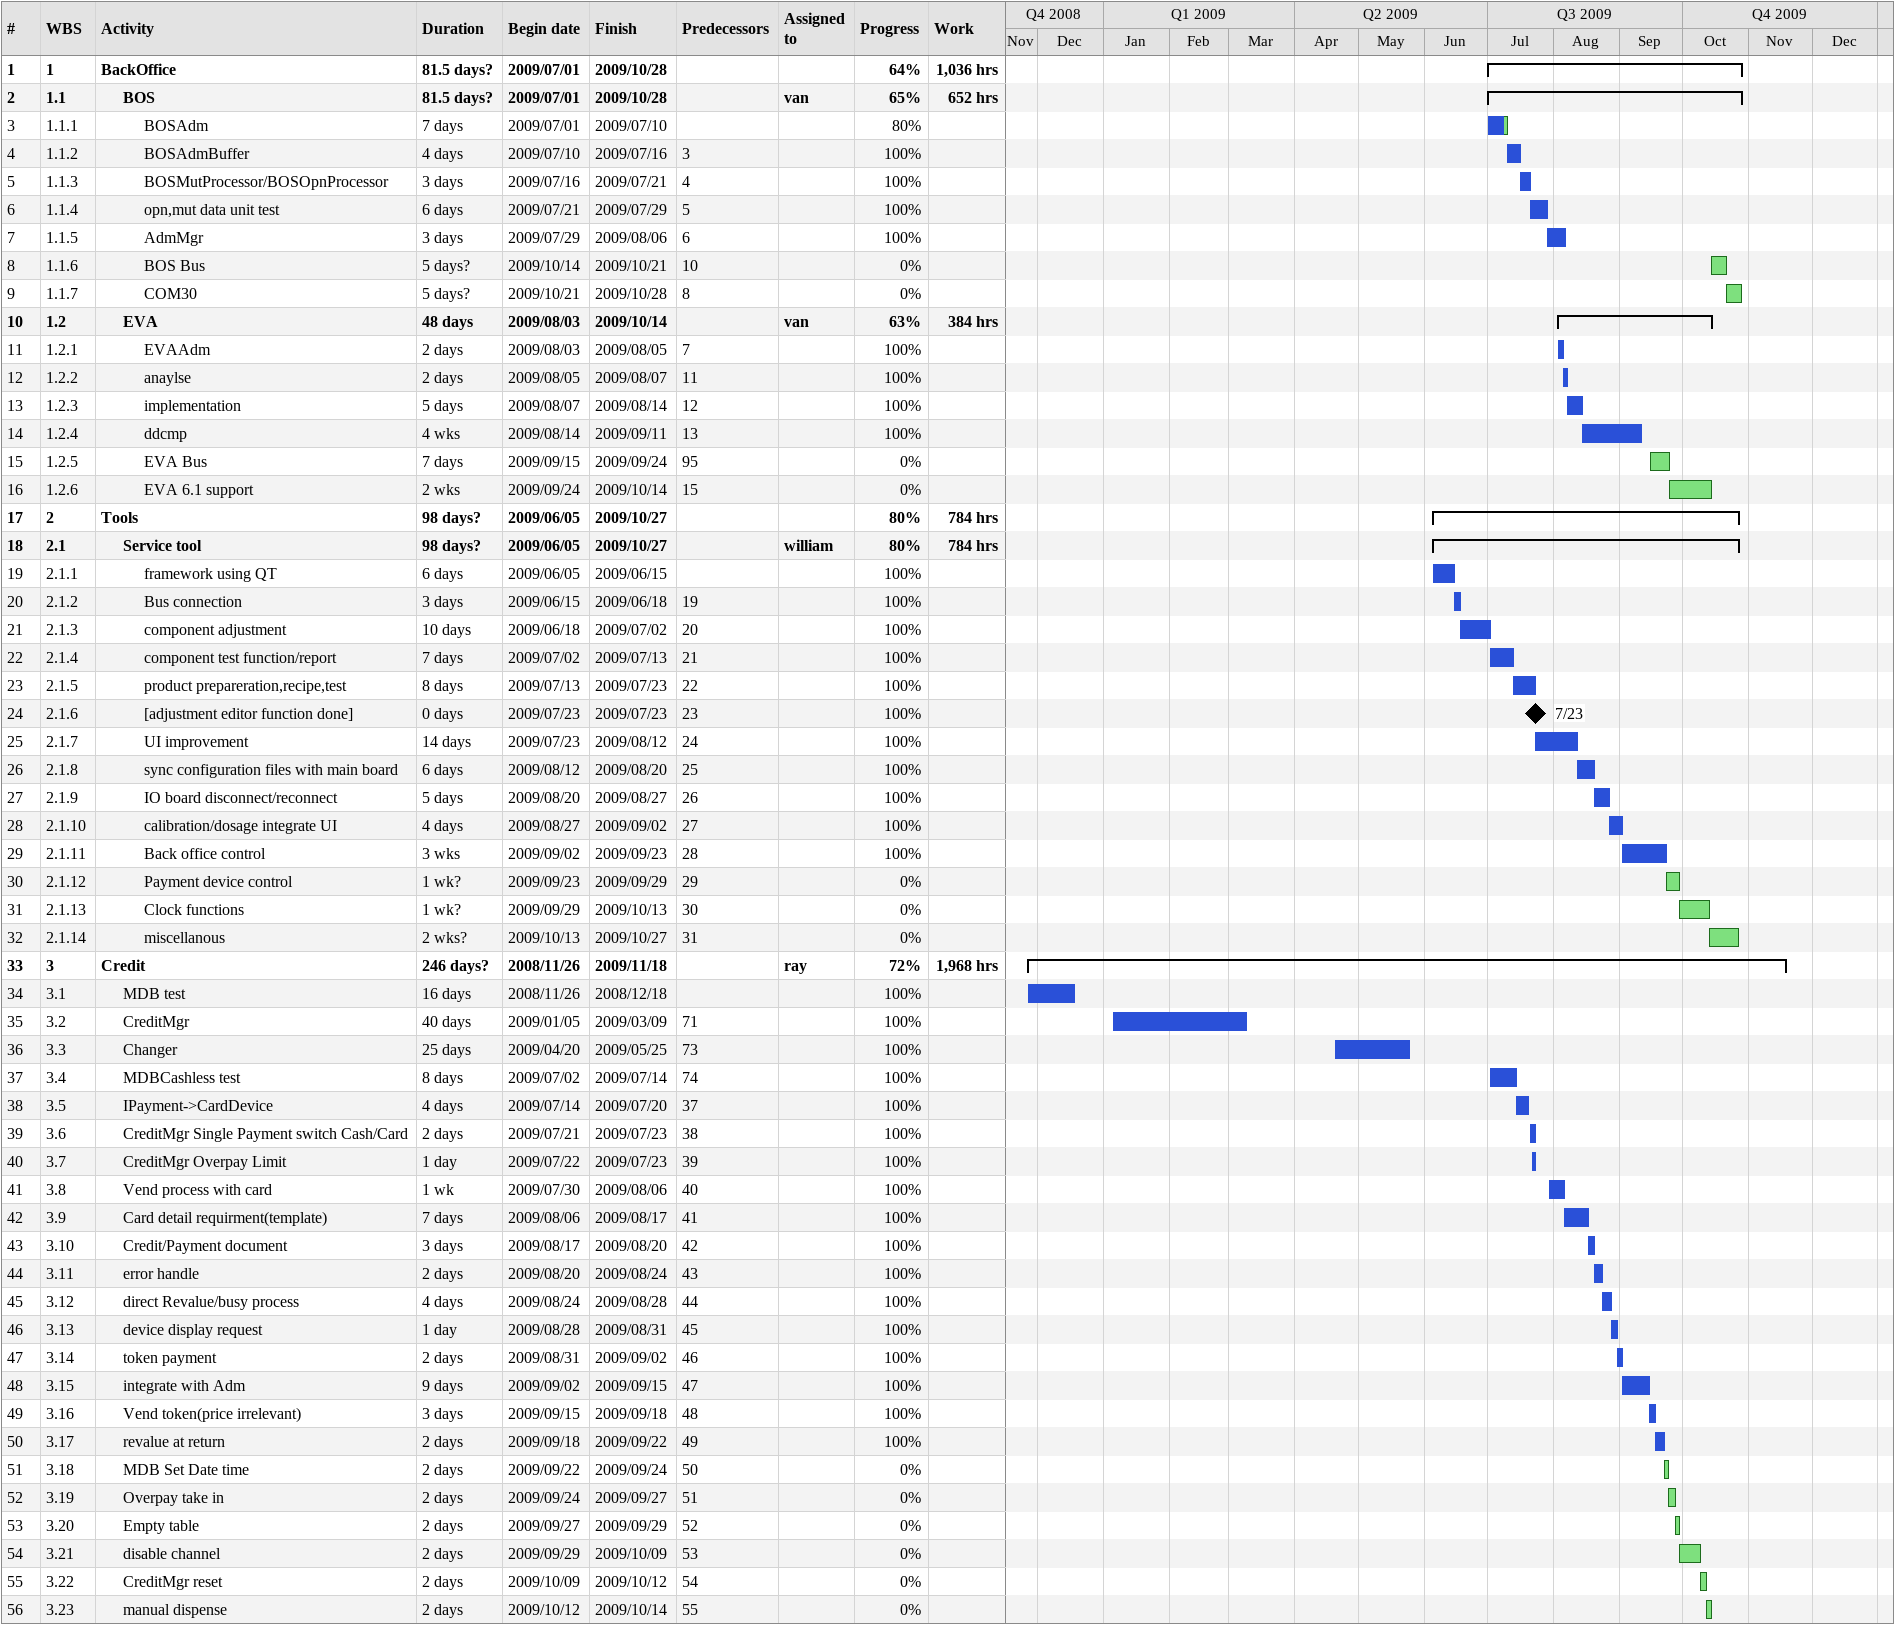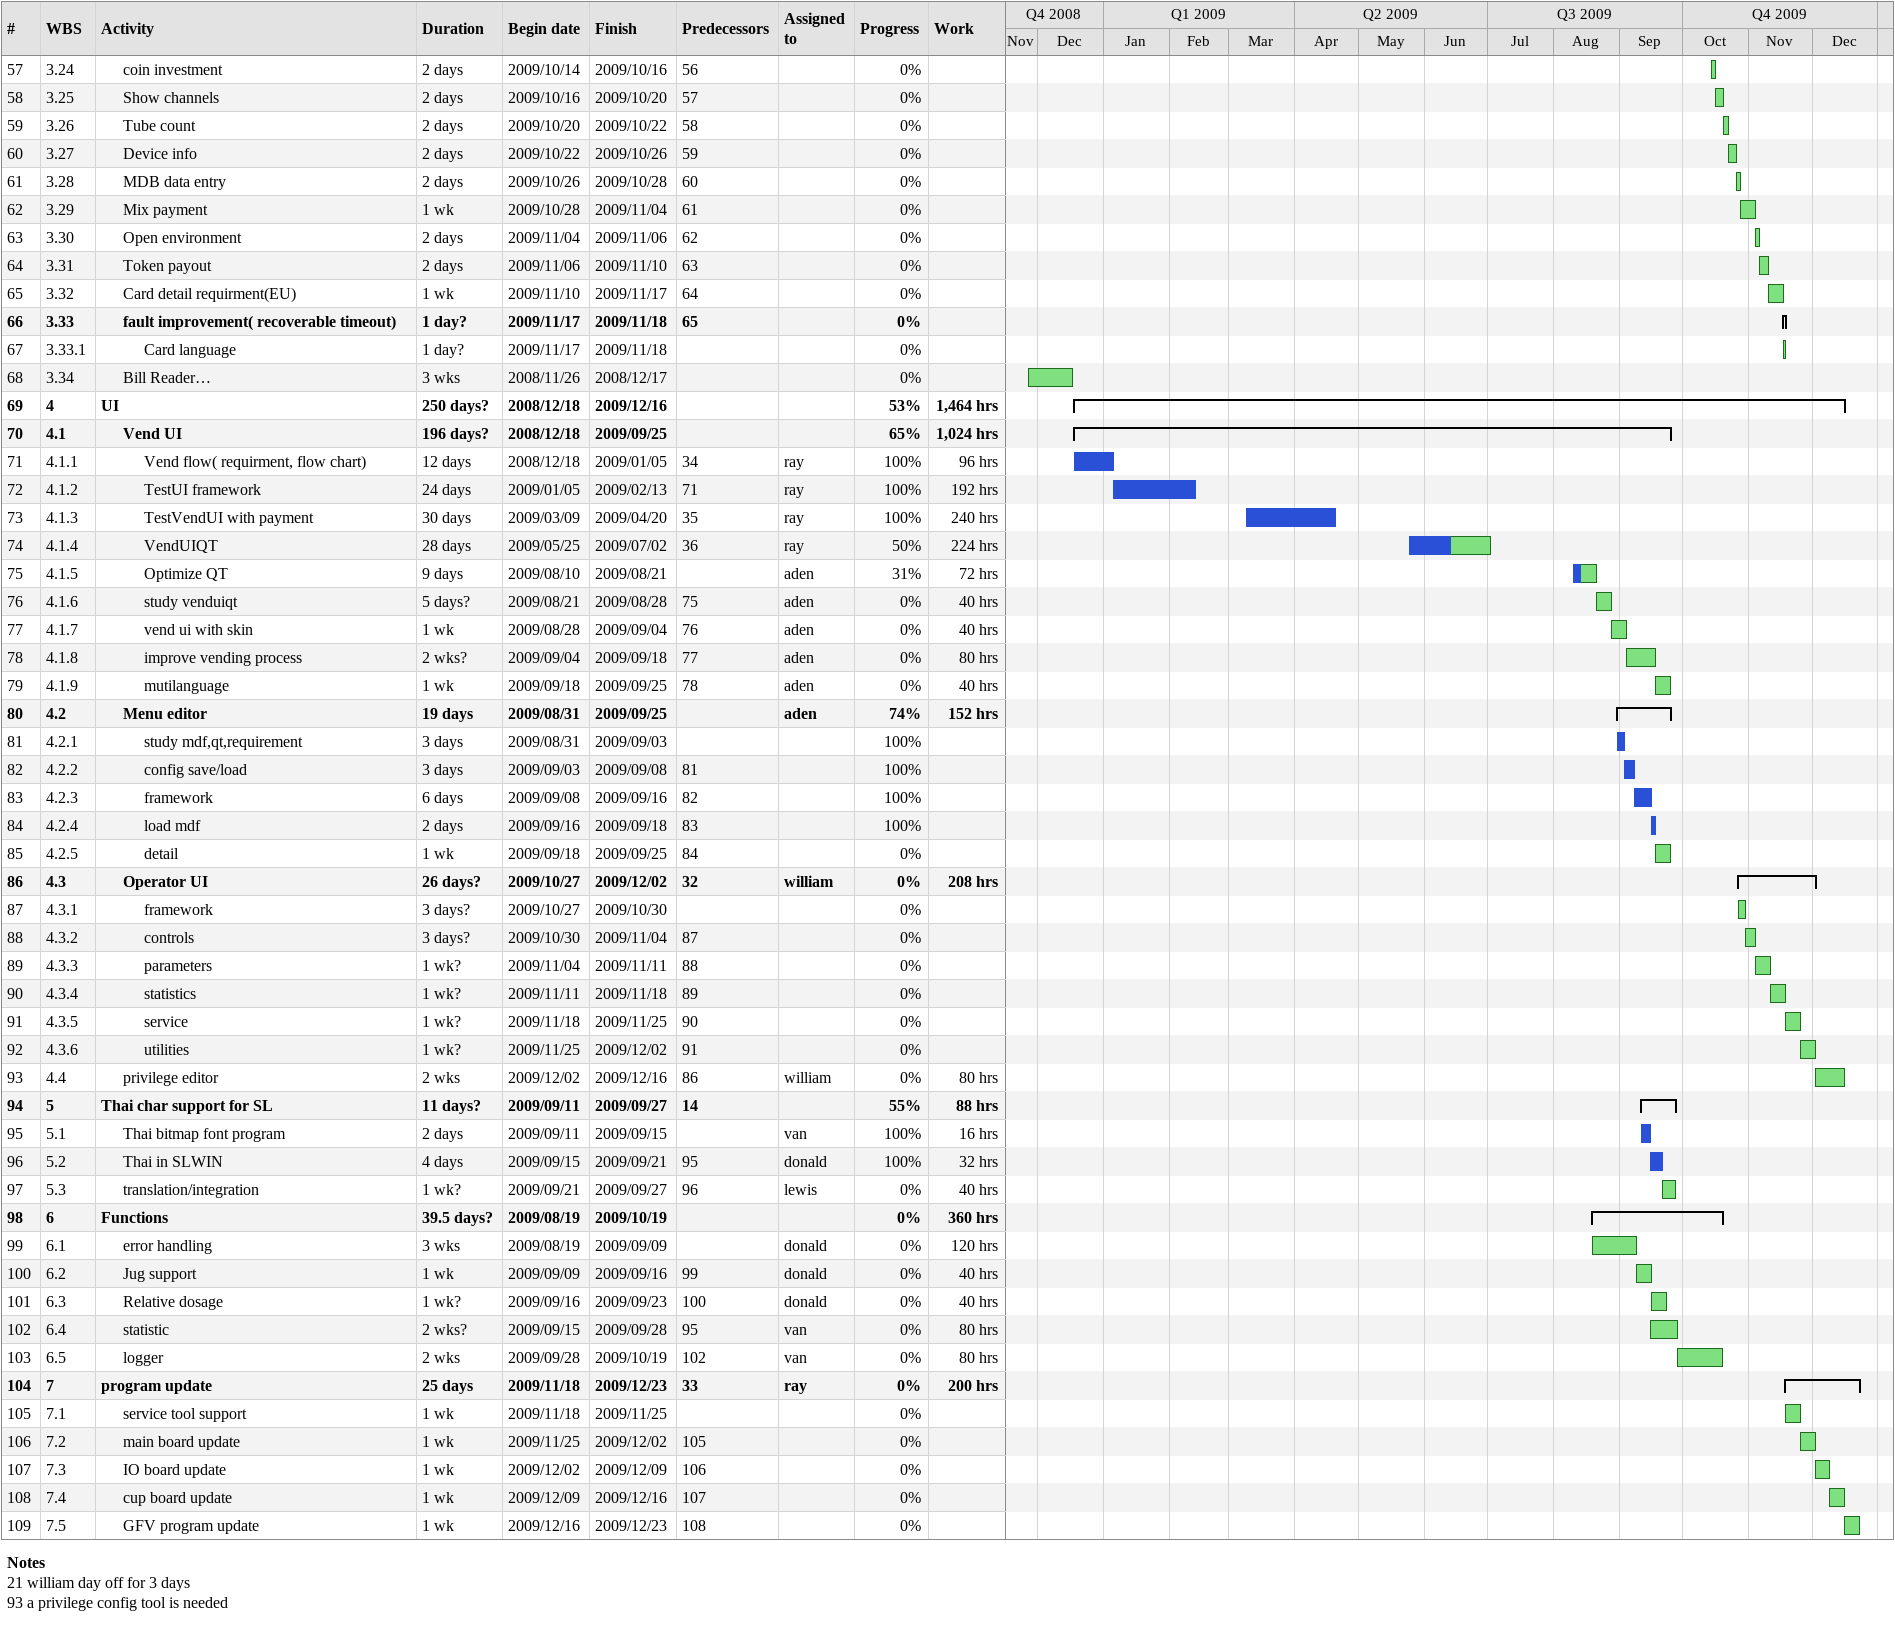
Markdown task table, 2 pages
| ID | WBS | Task | Duration | Start | Finish | Predecessors | Resources | % complete | Work (h) |
|---|---|---|---|---|---|---|---|---|---|
| 1 | 1 | **BackOffice** | 81.5d? | 2009-07-01 | 2009-10-28 |  |  | 64 | 1036 |
| 2 | 1.1 | **BOS** | 81.5d? | 2009-07-01 | 2009-10-28 |  | van | 65 | 652 |
| 3 | 1.1.1 | BOSAdm | 7d | 2009-07-01 | 2009-07-10 |  |  | 80 |  |
| 4 | 1.1.2 | BOSAdmBuffer | 4d | 2009-07-10 | 2009-07-16 | 3 |  | 100 |  |
| 5 | 1.1.3 | BOSMutProcessor/BOSOpnProcessor | 3d | 2009-07-16 | 2009-07-21 | 4 |  | 100 |  |
| 6 | 1.1.4 | opn,mut data unit test | 6d | 2009-07-21 | 2009-07-29 | 5 |  | 100 |  |
| 7 | 1.1.5 | AdmMgr | 3d | 2009-07-29 | 2009-08-06 | 6 |  | 100 |  |
| 8 | 1.1.6 | BOS Bus | 5d? | 2009-10-14 | 2009-10-21 | 10 |  | 0 |  |
| 9 | 1.1.7 | COM30 | 5d? | 2009-10-21 | 2009-10-28 | 8 |  | 0 |  |
| 10 | 1.2 | **EVA** | 48d | 2009-08-03 | 2009-10-14 |  | van | 63 | 384 |
| 11 | 1.2.1 | EVAAdm | 2d | 2009-08-03 | 2009-08-05 | 7 |  | 100 |  |
| 12 | 1.2.2 | anaylse | 2d | 2009-08-05 | 2009-08-07 | 11 |  | 100 |  |
| 13 | 1.2.3 | implementation | 5d | 2009-08-07 | 2009-08-14 | 12 |  | 100 |  |
| 14 | 1.2.4 | ddcmp | 4w | 2009-08-14 | 2009-09-11 | 13 |  | 100 |  |
| 15 | 1.2.5 | EVA Bus | 7d | 2009-09-15 | 2009-09-24 | 95 |  | 0 |  |
| 16 | 1.2.6 | EVA 6.1 support | 2w | 2009-09-24 | 2009-10-14 | 15 |  | 0 |  |
| 17 | 2 | **Tools** | 98d? | 2009-06-05 | 2009-10-27 |  |  | 80 | 784 |
| 18 | 2.1 | **Service tool** | 98d? | 2009-06-05 | 2009-10-27 |  | william | 80 | 784 |
| 19 | 2.1.1 | framework using QT | 6d | 2009-06-05 | 2009-06-15 |  |  | 100 |  |
| 20 | 2.1.2 | Bus connection | 3d | 2009-06-15 | 2009-06-18 | 19 |  | 100 |  |
| 21 | 2.1.3 | component adjustment | 10d | 2009-06-18 | 2009-07-02 | 20 |  | 100 |  |
| 22 | 2.1.4 | component test function/report | 7d | 2009-07-02 | 2009-07-13 | 21 |  | 100 |  |
| 23 | 2.1.5 | product prepareration,recipe,test | 8d | 2009-07-13 | 2009-07-23 | 22 |  | 100 |  |
| 24 | 2.1.6 | [adjustment editor function done] | 0d | 2009-07-23 | 2009-07-23 | 23 |  | 100 |  |
| 25 | 2.1.7 | UI improvement | 14d | 2009-07-23 | 2009-08-12 | 24 |  | 100 |  |
| 26 | 2.1.8 | sync configuration files with main board | 6d | 2009-08-12 | 2009-08-20 | 25 |  | 100 |  |
| 27 | 2.1.9 | IO board disconnect/reconnect | 5d | 2009-08-20 | 2009-08-27 | 26 |  | 100 |  |
| 28 | 2.1.10 | calibration/dosage integrate UI | 4d | 2009-08-27 | 2009-09-02 | 27 |  | 100 |  |
| 29 | 2.1.11 | Back office control | 3w | 2009-09-02 | 2009-09-23 | 28 |  | 100 |  |
| 30 | 2.1.12 | Payment device control | 1w? | 2009-09-23 | 2009-09-29 | 29 |  | 0 |  |
| 31 | 2.1.13 | Clock functions | 1w? | 2009-09-29 | 2009-10-13 | 30 |  | 0 |  |
| 32 | 2.1.14 | miscellanous | 2w? | 2009-10-13 | 2009-10-27 | 31 |  | 0 |  |
| 33 | 3 | **Credit** | 246d? | 2008-11-26 | 2009-11-18 |  | ray | 72 | 1968 |
| 34 | 3.1 | MDB test | 16d | 2008-11-26 | 2008-12-18 |  |  | 100 |  |
| 35 | 3.2 | CreditMgr | 40d | 2009-01-05 | 2009-03-09 | 71 |  | 100 |  |
| 36 | 3.3 | Changer | 25d | 2009-04-20 | 2009-05-25 | 73 |  | 100 |  |
| 37 | 3.4 | MDBCashless test | 8d | 2009-07-02 | 2009-07-14 | 74 |  | 100 |  |
| 38 | 3.5 | IPayment->CardDevice | 4d | 2009-07-14 | 2009-07-20 | 37 |  | 100 |  |
| 39 | 3.6 | CreditMgr Single Payment switch Cash/Card | 2d | 2009-07-21 | 2009-07-23 | 38 |  | 100 |  |
| 40 | 3.7 | CreditMgr Overpay Limit | 1d | 2009-07-22 | 2009-07-23 | 39 |  | 100 |  |
| 41 | 3.8 | Vend process with card | 1w | 2009-07-30 | 2009-08-06 | 40 |  | 100 |  |
| 42 | 3.9 | Card detail requirment(template) | 7d | 2009-08-06 | 2009-08-17 | 41 |  | 100 |  |
| 43 | 3.10 | Credit/Payment document | 3d | 2009-08-17 | 2009-08-20 | 42 |  | 100 |  |
| 44 | 3.11 | error handle | 2d | 2009-08-20 | 2009-08-24 | 43 |  | 100 |  |
| 45 | 3.12 | direct Revalue/busy process | 4d | 2009-08-24 | 2009-08-28 | 44 |  | 100 |  |
| 46 | 3.13 | device display request | 1d | 2009-08-28 | 2009-08-31 | 45 |  | 100 |  |
| 47 | 3.14 | token payment | 2d | 2009-08-31 | 2009-09-02 | 46 |  | 100 |  |
| 48 | 3.15 | integrate with Adm | 9d | 2009-09-02 | 2009-09-15 | 47 |  | 100 |  |
| 49 | 3.16 | Vend token(price irrelevant) | 3d | 2009-09-15 | 2009-09-18 | 48 |  | 100 |  |
| 50 | 3.17 | revalue at return | 2d | 2009-09-18 | 2009-09-22 | 49 |  | 100 |  |
| 51 | 3.18 | MDB Set Date time | 2d | 2009-09-22 | 2009-09-24 | 50 |  | 0 |  |
| 52 | 3.19 | Overpay take in | 2d | 2009-09-24 | 2009-09-27 | 51 |  | 0 |  |
| 53 | 3.20 | Empty table | 2d | 2009-09-27 | 2009-09-29 | 52 |  | 0 |  |
| 54 | 3.21 | disable channel | 2d | 2009-09-29 | 2009-10-09 | 53 |  | 0 |  |
| 55 | 3.22 | CreditMgr reset | 2d | 2009-10-09 | 2009-10-12 | 54 |  | 0 |  |
| 56 | 3.23 | manual dispense | 2d | 2009-10-12 | 2009-10-14 | 55 |  | 0 |  |
| 57 | 3.24 | coin investment | 2d | 2009-10-14 | 2009-10-16 | 56 |  | 0 |  |
| 58 | 3.25 | Show channels | 2d | 2009-10-16 | 2009-10-20 | 57 |  | 0 |  |
| 59 | 3.26 | Tube count | 2d | 2009-10-20 | 2009-10-22 | 58 |  | 0 |  |
| 60 | 3.27 | Device info | 2d | 2009-10-22 | 2009-10-26 | 59 |  | 0 |  |
| 61 | 3.28 | MDB data entry | 2d | 2009-10-26 | 2009-10-28 | 60 |  | 0 |  |
| 62 | 3.29 | Mix payment | 1w | 2009-10-28 | 2009-11-04 | 61 |  | 0 |  |
| 63 | 3.30 | Open environment | 2d | 2009-11-04 | 2009-11-06 | 62 |  | 0 |  |
| 64 | 3.31 | Token payout | 2d | 2009-11-06 | 2009-11-10 | 63 |  | 0 |  |
| 65 | 3.32 | Card detail requirment(EU) | 1w | 2009-11-10 | 2009-11-17 | 64 |  | 0 |  |
| 66 | 3.33 | **fault improvement( recoverable timeout)** | 1d? | 2009-11-17 | 2009-11-18 | 65 |  | 0 |  |
| 67 | 3.33.1 | Card language | 1d? | 2009-11-17 | 2009-11-18 |  |  | 0 |  |
| 68 | 3.34 | Bill Reader… | 3w | 2008-11-26 | 2008-12-17 |  |  | 0 |  |
| 69 | 4 | **UI** | 250d? | 2008-12-18 | 2009-12-16 |  |  | 53 | 1464 |
| 70 | 4.1 | **Vend UI** | 196d? | 2008-12-18 | 2009-09-25 |  |  | 65 | 1024 |
| 71 | 4.1.1 | Vend flow( requirment, flow chart) | 12d | 2008-12-18 | 2009-01-05 | 34 | ray | 100 | 96 |
| 72 | 4.1.2 | TestUI framework | 24d | 2009-01-05 | 2009-02-13 | 71 | ray | 100 | 192 |
| 73 | 4.1.3 | TestVendUI with payment | 30d | 2009-03-09 | 2009-04-20 | 35 | ray | 100 | 240 |
| 74 | 4.1.4 | VendUIQT | 28d | 2009-05-25 | 2009-07-02 | 36 | ray | 50 | 224 |
| 75 | 4.1.5 | Optimize QT | 9d | 2009-08-10 | 2009-08-21 |  | aden | 31 | 72 |
| 76 | 4.1.6 | study venduiqt | 5d? | 2009-08-21 | 2009-08-28 | 75 | aden | 0 | 40 |
| 77 | 4.1.7 | vend ui with skin | 1w | 2009-08-28 | 2009-09-04 | 76 | aden | 0 | 40 |
| 78 | 4.1.8 | improve vending process | 2w? | 2009-09-04 | 2009-09-18 | 77 | aden | 0 | 80 |
| 79 | 4.1.9 | mutilanguage | 1w | 2009-09-18 | 2009-09-25 | 78 | aden | 0 | 40 |
| 80 | 4.2 | **Menu editor** | 19d | 2009-08-31 | 2009-09-25 |  | aden | 74 | 152 |
| 81 | 4.2.1 | study mdf,qt,requirement | 3d | 2009-08-31 | 2009-09-03 |  |  | 100 |  |
| 82 | 4.2.2 | config save/load | 3d | 2009-09-03 | 2009-09-08 | 81 |  | 100 |  |
| 83 | 4.2.3 | framework | 6d | 2009-09-08 | 2009-09-16 | 82 |  | 100 |  |
| 84 | 4.2.4 | load mdf | 2d | 2009-09-16 | 2009-09-18 | 83 |  | 100 |  |
| 85 | 4.2.5 | detail | 1w | 2009-09-18 | 2009-09-25 | 84 |  | 0 |  |
| 86 | 4.3 | **Operator UI** | 26d? | 2009-10-27 | 2009-12-02 | 32 | william | 0 | 208 |
| 87 | 4.3.1 | framework | 3d? | 2009-10-27 | 2009-10-30 |  |  | 0 |  |
| 88 | 4.3.2 | controls | 3d? | 2009-10-30 | 2009-11-04 | 87 |  | 0 |  |
| 89 | 4.3.3 | parameters | 1w? | 2009-11-04 | 2009-11-11 | 88 |  | 0 |  |
| 90 | 4.3.4 | statistics | 1w? | 2009-11-11 | 2009-11-18 | 89 |  | 0 |  |
| 91 | 4.3.5 | service | 1w? | 2009-11-18 | 2009-11-25 | 90 |  | 0 |  |
| 92 | 4.3.6 | utilities | 1w? | 2009-11-25 | 2009-12-02 | 91 |  | 0 |  |
| 93 | 4.4 | privilege editor | 2w | 2009-12-02 | 2009-12-16 | 86 | william | 0 | 80 |
| 94 | 5 | **Thai char support for SL** | 11d? | 2009-09-11 | 2009-09-27 | 14 |  | 55 | 88 |
| 95 | 5.1 | Thai bitmap font program | 2d | 2009-09-11 | 2009-09-15 |  | van | 100 | 16 |
| 96 | 5.2 | Thai in SLWIN | 4d | 2009-09-15 | 2009-09-21 | 95 | donald | 100 | 32 |
| 97 | 5.3 | translation/integration | 1w? | 2009-09-21 | 2009-09-27 | 96 | lewis | 0 | 40 |
| 98 | 6 | **Functions** | 39.5d? | 2009-08-19 | 2009-10-19 |  |  | 0 | 360 |
| 99 | 6.1 | error handling | 3w | 2009-08-19 | 2009-09-09 |  | donald | 0 | 120 |
| 100 | 6.2 | Jug support | 1w | 2009-09-09 | 2009-09-16 | 99 | donald | 0 | 40 |
| 101 | 6.3 | Relative dosage | 1w? | 2009-09-16 | 2009-09-23 | 100 | donald | 0 | 40 |
| 102 | 6.4 | statistic | 2w? | 2009-09-15 | 2009-09-28 | 95 | van | 0 | 80 |
| 103 | 6.5 | logger | 2w | 2009-09-28 | 2009-10-19 | 102 | van | 0 | 80 |
| 104 | 7 | **program update** | 25d | 2009-11-18 | 2009-12-23 | 33 | ray | 0 | 200 |
| 105 | 7.1 | service tool support | 1w | 2009-11-18 | 2009-11-25 |  |  | 0 |  |
| 106 | 7.2 | main board update | 1w | 2009-11-25 | 2009-12-02 | 105 |  | 0 |  |
| 107 | 7.3 | IO board update | 1w | 2009-12-02 | 2009-12-09 | 106 |  | 0 |  |
| 108 | 7.4 | cup board update | 1w | 2009-12-09 | 2009-12-16 | 107 |  | 0 |  |
| 109 | 7.5 | GFV program update | 1w | 2009-12-16 | 2009-12-23 | 108 |  | 0 |  |

Notes
- 21: william day off for 3 days
- 93: a privilege config tool is needed
